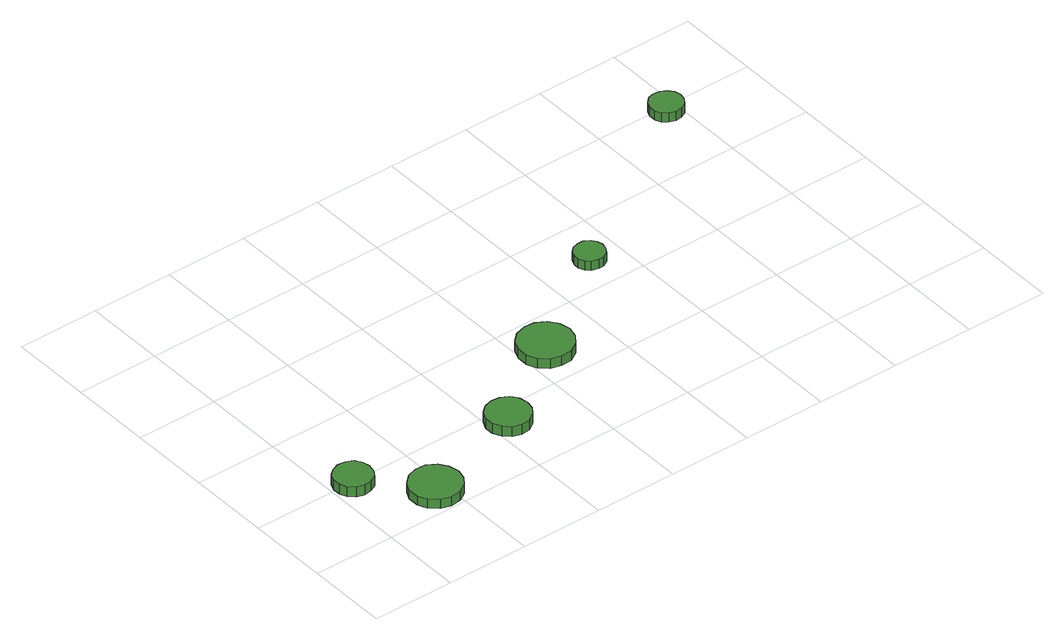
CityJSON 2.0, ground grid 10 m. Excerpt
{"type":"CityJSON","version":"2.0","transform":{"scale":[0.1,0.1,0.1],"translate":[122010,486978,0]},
"CityObjects":{
"tree1":{"type":"SolitaryVegetationObject","attributes":{"function":"something"},"geometry":[{"type":"MultiSurface","lod":"1","boundaries":[[[0,1,2,3,4,5,6,7,8,9,10,11,12,13,14]],[[15,16,17,18,19,20,21,22,23,24,25,26,27,28,29]],[[0,29,28,1]],[[1,28,27,2]],[[2,27,26,3]],[[3,26,25,4]],[[4,25,24,5]],[[5,24,23,6]],[[6,23,22,7]],[[7,22,21,8]],[[8,21,20,9]],[[9,20,19,10]],[[10,19,18,11]],[[11,18,17,12]],[[12,17,16,13]],[[13,16,15,14]],[[14,15,29,0]]]}]},
"tree2":{"type":"SolitaryVegetationObject","attributes":{"function":"something"},"geometry":[{"type":"MultiSurface","lod":"1","boundaries":[[[30,31,32,33,34,35,36,37,38,39,40,41,42,43,44]],[[45,46,47,48,49,50,51,52,53,54,55,56,57,58,59]],[[30,59,58,31]],[[31,58,57,32]],[[32,57,56,33]],[[33,56,55,34]],[[34,55,54,35]],[[35,54,53,36]],[[36,53,52,37]],[[37,52,51,38]],[[38,51,50,39]],[[39,50,49,40]],[[40,49,48,41]],[[41,48,47,42]],[[42,47,46,43]],[[43,46,45,44]],[[44,45,59,30]]]}]},
"tree3":{"type":"SolitaryVegetationObject","attributes":{"function":"something"},"geometry":[{"type":"MultiSurface","lod":"1","boundaries":[[[60,61,62,63,64,65,66,67,68,69,70,71,72,73,74]],[[75,76,77,78,79,80,81,82,83,84,85,86,87,88,89]],[[60,89,88,61]],[[61,88,87,62]],[[62,87,86,63]],[[63,86,85,64]],[[64,85,84,65]],[[65,84,83,66]],[[66,83,82,67]],[[67,82,81,68]],[[68,81,80,69]],[[69,80,79,70]],[[70,79,78,71]],[[71,78,77,72]],[[72,77,76,73]],[[73,76,75,74]],[[74,75,89,60]]]}]},
"tree4":{"type":"SolitaryVegetationObject","attributes":{"function":"something"},"geometry":[{"type":"MultiSurface","lod":"1","boundaries":[[[90,91,92,93,94,95,96,97,98,99,100,101,102,103,104]],[[105,106,107,108,109,110,111,112,113,114,115,116,117,118,119]],[[90,119,118,91]],[[91,118,117,92]],[[92,117,116,93]],[[93,116,115,94]],[[94,115,114,95]],[[95,114,113,96]],[[96,113,112,97]],[[97,112,111,98]],[[98,111,110,99]],[[99,110,109,100]],[[100,109,108,101]],[[101,108,107,102]],[[102,107,106,103]],[[103,106,105,104]],[[104,105,119,90]]]}]},
"tree5":{"type":"SolitaryVegetationObject","attributes":{"function":"something"},"geometry":[{"type":"MultiSurface","lod":"1","boundaries":[[[120,121,122,123,124,125,126,127,128,129,130,131,132,133,134]],[[135,136,137,138,139,140,141,142,143,144,145,146,147,148,149]],[[120,149,148,121]],[[121,148,147,122]],[[122,147,146,123]],[[123,146,145,124]],[[124,145,144,125]],[[125,144,143,126]],[[126,143,142,127]],[[127,142,141,128]],[[128,141,140,129]],[[129,140,139,130]],[[130,139,138,131]],[[131,138,137,132]],[[132,137,136,133]],[[133,136,135,134]],[[134,135,149,120]]]}]},
"tree6":{"type":"SolitaryVegetationObject","attributes":{"function":"something"},"geometry":[{"type":"MultiSurface","lod":"1","boundaries":[[[150,151,152,153,154,155,156,157,158,159,160,161,162,163,164]],[[165,166,167,168,169,170,171,172,173,174,175,176,177,178,179]],[[150,179,178,151]],[[151,178,177,152]],[[152,177,176,153]],[[153,176,175,154]],[[154,175,174,155]],[[155,174,173,156]],[[156,173,172,157]],[[157,172,171,158]],[[158,171,170,159]],[[159,170,169,160]],[[160,169,168,161]],[[161,168,167,162]],[[162,167,166,163]],[[163,166,165,164]],[[164,165,179,150]]]}]}
},
"vertices":[
[49,98,19],[47,107,19],[42,115,19],[33,119,19],[24,120,19],[15,117,19],[8,111,19],[4,102,19],[4,93,19],[8,84,19],[15,78,19],[24,75,19],[33,76,19],[42,80,19],[47,88,19],[47,88,6],[42,80,6],[33,76,6],[24,75,6],[15,78,6],[8,84,6],[4,93,6],[4,102,6],[8,111,6],[15,117,6],[24,120,6],[33,119,6],[42,115,6],[47,107,6],[49,98,6],
[116,31,20],[113,44,20],[106,54,20],[95,61,20],[82,62,20],[70,58,20],[60,49,20],[55,38,20],[55,25,20],[60,14,20],[70,5,20],[82,1,20],[95,2,20],[106,9,20],[113,19,20],[113,19,8],[106,9,8],[95,2,8],[82,1,8],[70,5,8],[60,14,8],[55,25,8],[55,38,8],[60,49,8],[70,58,8],[82,62,8],[95,61,8],[106,54,8],[113,44,8],[116,31,8],
[245,76,22],[243,87,22],[237,96,22],[227,101,22],[216,102,22],[206,99,22],[198,92,22],[193,82,22],[193,71,22],[198,61,22],[206,53,22],[216,50,22],[227,51,22],[237,57,22],[243,66,22],[243,66,9],[237,57,9],[227,51,9],[216,50,9],[206,53,9],[198,61,9],[193,71,9],[193,82,9],[198,92,9],[206,99,9],[216,102,9],[227,101,9],[237,96,9],[243,87,9],[245,76,9],
[361,150,20],[358,163,20],[350,174,20],[338,181,20],[325,182,20],[312,178,20],[302,169,20],[297,157,20],[297,143,20],[302,131,20],[312,122,20],[325,118,20],[338,119,20],[350,126,20],[358,137,20],[358,137,7],[350,126,7],[338,119,7],[325,118,7],[312,122,7],[302,131,7],[297,143,7],[297,157,7],[302,169,7],[312,178,7],[325,182,7],[338,181,7],[350,174,7],[358,163,7],[361,150,7],
[479,242,20],[477,249,20],[473,255,20],[466,259,20],[459,259,20],[451,257,20],[446,252,20],[443,245,20],[443,238,20],[446,231,20],[451,226,20],[459,224,20],[466,224,20],[473,228,20],[477,234,20],[477,234,8],[473,228,8],[466,224,8],[459,224,8],[451,226,8],[446,231,8],[443,238,8],[443,245,8],[446,252,8],[451,257,8],[459,259,8],[466,259,8],[473,255,8],[477,249,8],[479,242,8],
[706,394,18],[704,402,18],[699,408,18],[692,412,18],[684,413,18],[676,411,18],[670,405,18],[667,398,18],[667,389,18],[670,382,18],[676,377,18],[684,374,18],[692,375,18],[699,379,18],[704,386,18],[704,386,6],[699,379,6],[692,375,6],[684,374,6],[676,377,6],[670,382,6],[667,389,6],[667,398,6],[670,405,6],[676,411,6],[684,413,6],[692,412,6],[699,408,6],[704,402,6],[706,394,6]
]}
